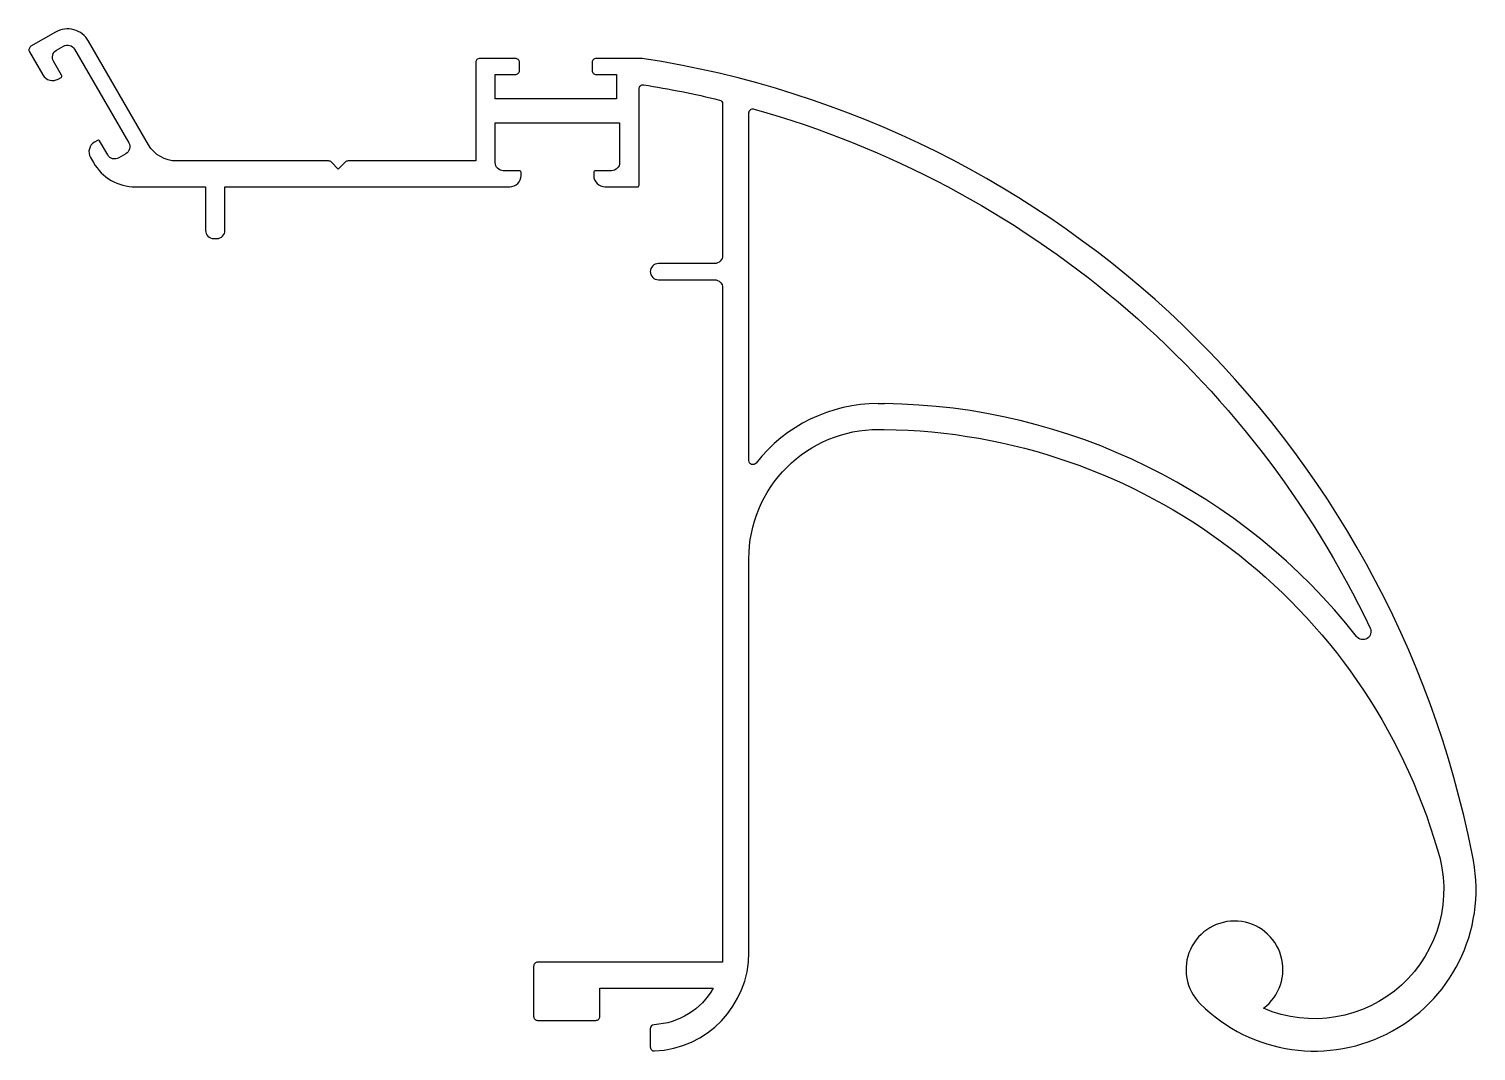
# Model space of a CAD drawing. Extents: x 6444.2 to 6533.7, y -7643.4 to -7580.1.
import ezdxf

# ---------------------------------------------------------------- set-up
doc = ezdxf.new("R2010")
doc.units = 0
doc.layers.get('0').update_dxf_attribs({"linetype": 'CONTINUOUS'})

msp = doc.modelspace()

# ---------------------------------------------------------------- linework, layer by layer
msp.add_line((6496.744, -7603.296), (6497.136, -7603.296))
for points in [[(6448.428, -7586.999), (6448.255, -7587.099, 0.414214), (6447.998, -7588.055), (6448.182, -7588.374, 0.267949), (6450.78, -7589.874), (6455.121, -7589.874), (6455.121, -7592.574, 0.414214), (6455.621, -7593.074), (6455.821, -7593.074, 0.414214), (6456.321, -7592.574), (6456.321, -7589.874), (6473.944, -7589.874, 0.414214), (6474.644, -7589.174), (6474.644, -7588.974, 0.414214), (6474.544, -7588.874), (6473.544, -7588.874, -0.414214), (6473.044, -7588.374), (6473.044, -7585.921), (6480.744, -7585.921), (6480.744, -7588.374, -0.414214), (6480.244, -7588.874), (6479.244, -7588.874, 0.414214), (6479.144, -7588.974), (6479.144, -7589.174, 0.414214), (6479.844, -7589.874), (6481.844, -7589.874, 0.414214), (6481.944, -7589.774), (6481.944, -7583.802, -0.461468), (6482.233, -7583.556, -0.019834), (6486.927, -7584.499, -0.346124), (6487.118, -7584.742), (6487.118, -7594.125, -0.414214), (6486.618, -7594.625), (6483.144, -7594.625, 0.414214), (6482.644, -7595.125, 0.414214), (6483.144, -7595.625), (6486.618, -7595.625, -0.415822), (6487.118, -7596.125), (6487.118, -7637.874), (6475.671, -7637.874, 0.414214), (6475.421, -7638.124), (6475.421, -7641.224, 0.414214), (6475.671, -7641.474), (6479.271, -7641.474, 0.414214), (6479.521, -7641.224), (6479.521, -7639.474), (6486.54, -7639.474, -0.256372), (6482.88, -7641.742, 0.398792), (6482.644, -7641.992), (6482.644, -7643.119, 0.42679), (6482.904, -7643.368, 0.401748), (6488.744, -7637.274), (6488.744, -7612.896, -0.414214), (6496.744, -7604.896), (6497.118, -7604.896, -0.330517), (6531.355, -7630.91, -0.644166), (6520.59, -7640.727, 2.682226), (6516.673, -7640.445, 0.751683), (6533.498, -7631.172, 0.315651), (6482.14, -7581.921), (6479.294, -7581.921, 0.414214), (6479.044, -7582.171), (6479.044, -7582.671, 0.414214), (6479.294, -7582.921), (6480.544, -7582.921), (6480.544, -7584.421), (6473.044, -7584.421), (6473.044, -7582.921), (6474.294, -7582.921, 0.414214), (6474.544, -7582.671), (6474.544, -7582.171, 0.414214), (6474.294, -7581.921), (6472.094, -7581.921, 0.414214), (6471.844, -7582.171), (6471.844, -7588.274), (6463.936, -7588.274, 0.198912), (6463.759, -7588.347), (6463.332, -7588.774), (6462.905, -7588.347, 0.198912), (6462.729, -7588.274), (6453.321, -7588.274, -0.267949), (6451.589, -7587.274), (6447.88, -7580.849, 0.414214), (6445.83, -7580.3), (6444.315, -7581.175, 0.414214), (6444.223, -7581.517), (6445.048, -7582.946, 0.414214), (6446.005, -7583.202), (6446.178, -7583.102, 0.414214), (6446.214, -7582.965), (6445.714, -7582.099, -0.414214), (6445.897, -7581.416), (6446.33, -7581.166, -0.414214), (6447.013, -7581.349), (6450.363, -7587.152, -0.414214), (6450.18, -7587.835), (6449.747, -7588.085, -0.414214), (6449.064, -7587.902), (6448.564, -7587.036)], [(6496.744, -7603.296, 0.230352), (6489.19, -7606.971, -0.712554), (6488.744, -7606.817), (6488.744, -7585.298, -0.49709), (6489.061, -7585.058, -0.216117), (6527.192, -7617.185, -0.895423), (6526.348, -7617.709, 0.227306), (6497.136, -7603.296)]]:
    msp.add_lwpolyline(points, format="xyb")
msp.add_arc((6448.478, -7587.086), 0.1, 29.95803, 120.04196)

doc.saveas('drawing.dxf')
